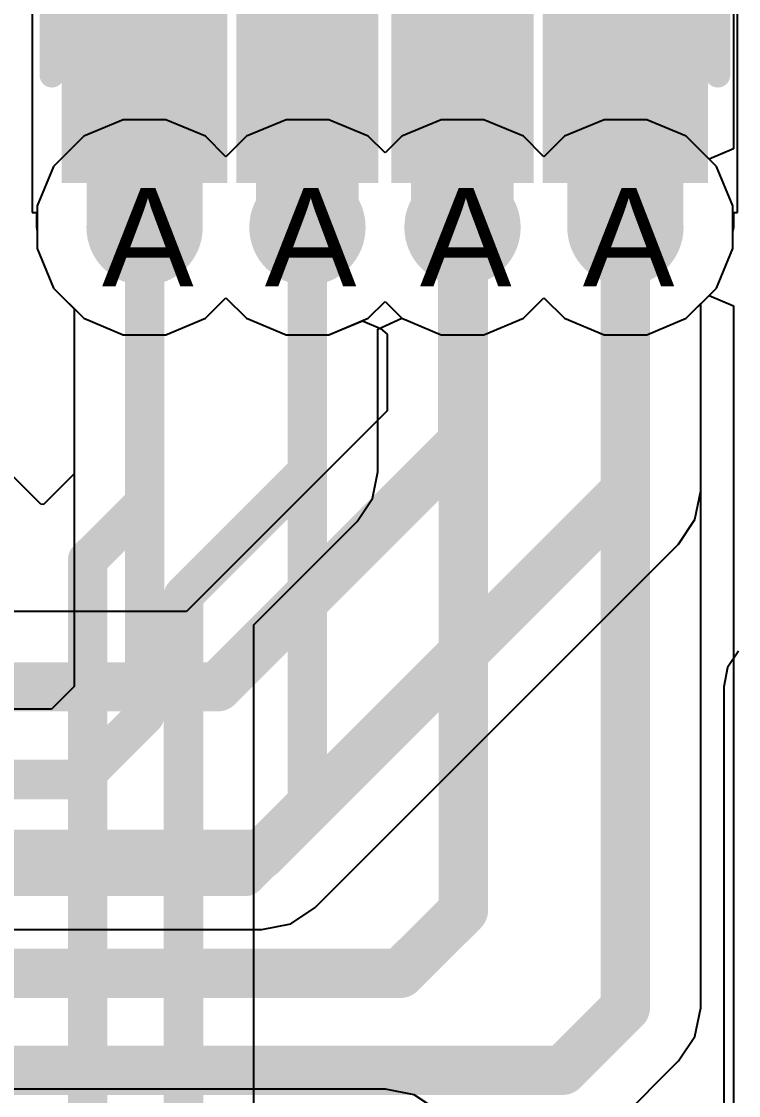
# Model space of a CAD drawing. Header units: inches. Extents: x 0 to 208, y 0 to 213.
# Drawn here: x 3.6232 to 3.7688, y 0.64 to 0.8581 of the extents above; entities that cross this region are included whole.
import ezdxf

# ---------------------------------------------------------------- set-up
doc = ezdxf.new("R2010")
doc.units = ezdxf.units.IN
doc.header["$MEASUREMENT"] = 0
for name, color, linetype in [('Bottom Layer', 5, 'Continuous'), ('Bottom Overlay', 54, 'Continuous'), ('Bottom Paste', 16, 'Continuous'), ('Bottom Solder', 6, 'Continuous'), ('Drill Drawing', 1, 'Continuous'), ('L2_GND1', 16, 'Continuous'), ('L3_SIG1', 76, 'Continuous'), ('L4_PWR', 90, 'Continuous'), ('L5_GND2', 156, 'Continuous'), ('L6_SIG2', 130, 'Continuous'), ('L7_GND3', 216, 'Continuous'), ('Top Layer', 1, 'Continuous'), ('Via Holes', 16, 'Continuous')]:
    doc.layers.add(name, color=color, linetype=linetype)
doc.styles.add('Arial', font='', dxfattribs={"height": 0.2})
doc.styles.get('Arial').set_extended_font_data('Arial')

# ---------------------------------------------------------------- blocks, each defined once
blk = doc.blocks.new('YC164_FR_0710KL_B_17')
at = {"layer": 'Bottom Layer'}
for points in [[(-0.01772, 0.11043), (0.01772, 0.11043), (0.01772, 0.08484), (-0.01772, 0.08484)], [(0.0874, 0.08484), (0.05197, 0.08484), (0.05197, 0.11043), (0.0874, 0.11043)], [(-0.01772, 0.075), (0.01772, 0.075), (0.01772, 0.05413), (-0.01772, 0.05413)], [(0.0874, 0.05413), (0.05197, 0.05413), (0.05197, 0.075), (0.0874, 0.075)], [(-0.01772, 0.0435), (0.01772, 0.0435), (0.01772, 0.02264), (-0.01772, 0.02264)], [(0.0874, 0.02264), (0.05197, 0.02264), (0.05197, 0.0435), (0.0874, 0.0435)], [(-0.01772, 0.01279), (0.01772, 0.01279), (0.01772, -0.0128), (-0.01772, -0.0128)], [(0.0874, -0.0128), (0.05197, -0.0128), (0.05197, 0.01279), (0.0874, 0.01279)]]:
    blk.add_hatch(color=5, dxfattribs=at).paths.add_polyline_path(points)
at = {"layer": 'Bottom Paste'}
for points in [[(-0.01772, 0.11043), (0.01772, 0.11043), (0.01772, 0.08484), (-0.01772, 0.08484)], [(0.0874, 0.08484), (0.05197, 0.08484), (0.05197, 0.11043), (0.0874, 0.11043)], [(-0.01772, 0.075), (0.01772, 0.075), (0.01772, 0.05413), (-0.01772, 0.05413)], [(0.0874, 0.05413), (0.05197, 0.05413), (0.05197, 0.075), (0.0874, 0.075)], [(-0.01772, 0.0435), (0.01772, 0.0435), (0.01772, 0.02264), (-0.01772, 0.02264)], [(0.0874, 0.02264), (0.05197, 0.02264), (0.05197, 0.0435), (0.0874, 0.0435)], [(-0.01772, 0.01279), (0.01772, 0.01279), (0.01772, -0.0128), (-0.01772, -0.0128)], [(0.0874, -0.0128), (0.05197, -0.0128), (0.05197, 0.01279), (0.0874, 0.01279)]]:
    blk.add_hatch(color=16, dxfattribs=at).paths.add_polyline_path(points)
at = {"layer": 'Bottom Solder'}
for points in [[(-0.02172, 0.11443), (0.02172, 0.11443), (0.02172, 0.08084), (-0.02172, 0.08084)], [(0.0914, 0.08084), (0.04797, 0.08084), (0.04797, 0.11443), (0.0914, 0.11443)], [(-0.02172, 0.079), (0.02172, 0.079), (0.02172, 0.05013), (-0.02172, 0.05013)], [(0.0914, 0.05013), (0.04797, 0.05013), (0.04797, 0.079), (0.0914, 0.079)], [(-0.02172, 0.0475), (0.02172, 0.0475), (0.02172, 0.01864), (-0.02172, 0.01864)], [(0.0914, 0.01864), (0.04797, 0.01864), (0.04797, 0.0475), (0.0914, 0.0475)], [(-0.02172, 0.01679), (0.02172, 0.01679), (0.02172, -0.0168), (-0.02172, -0.0168)], [(0.0914, -0.0168), (0.04797, -0.0168), (0.04797, 0.01679), (0.0914, 0.01679)]]:
    blk.add_hatch(color=6, dxfattribs=at).paths.add_polyline_path(points)
at = {"layer": 'Bottom Overlay'}
for points in [[(0.0002, 0.11644, 0.005, 0.005, 0), (0.06949, 0.11644, 0.005, 0.005, 0)], [(-0.03116, 0.00482, 0.00787, 0.00787, 0), (-0.03116, -0.00718, 0.00787, 0.00787, 0)], [(-0.03116, 0.00482, 0.00787, 0.00787, 0), (-0.02516, -0.00118, 0.00787, 0.00787, 0)], [(-0.02516, -0.00118, 0.00787, 0.00787, 0), (-0.03116, -0.00718, 0.00787, 0.00787, 0)], [(0.0002, -0.0188, 0.005, 0.005, 0), (0.06949, -0.0188, 0.005, 0.005, 0)]]:
    blk.add_lwpolyline(points, format="xyseb", dxfattribs=at)
for points in [[(-0.00105, 0.11644, 0.0025, 0.0025, 1), (0.00145, 0.11644, 0.0025, 0.0025, 1)], [(0.06824, 0.11644, 0.0025, 0.0025, 1), (0.07074, 0.11644, 0.0025, 0.0025, 1)], [(-0.03313, 0.00482, 0.00394, 0.00394, 1), (-0.02919, 0.00482, 0.00394, 0.00394, 1)], [(-0.03313, 0.00482, 0.00394, 0.00394, 1), (-0.02919, 0.00482, 0.00394, 0.00394, 1)], [(-0.02713, -0.00118, 0.00394, 0.00394, 1), (-0.02319, -0.00118, 0.00394, 0.00394, 1)], [(-0.02713, -0.00118, 0.00394, 0.00394, 1), (-0.02319, -0.00118, 0.00394, 0.00394, 1)], [(-0.03313, -0.00718, 0.00394, 0.00394, 1), (-0.02919, -0.00718, 0.00394, 0.00394, 1)], [(-0.03313, -0.00718, 0.00394, 0.00394, 1), (-0.02919, -0.00718, 0.00394, 0.00394, 1)], [(-0.00105, -0.0188, 0.0025, 0.0025, 1), (0.00145, -0.0188, 0.0025, 0.0025, 1)], [(0.06824, -0.0188, 0.0025, 0.0025, 1), (0.07074, -0.0188, 0.0025, 0.0025, 1)]]:
    blk.add_lwpolyline(points, format="xyseb", close=True, dxfattribs=at)

msp = doc.modelspace()

# ---------------------------------------------------------------- hatches: boundary and pattern name
at = {"layer": 'Bottom Layer'}
for points in [[(3.63639, 0.81634), (3.65998, 0.81634), (3.65998, 0.84503), (3.63639, 0.84503)], [(3.6708, 0.81634), (3.69166, 0.81634), (3.69166, 0.84503), (3.6708, 0.84503)], [(3.70229, 0.81634), (3.72316, 0.81634), (3.72316, 0.84503), (3.70229, 0.84503)], [(3.73403, 0.81634), (3.75761, 0.81634), (3.75761, 0.84503), (3.73403, 0.84503)]]:
    msp.add_hatch(color=5, dxfattribs=at).paths.add_polyline_path(points)
h = msp.add_hatch(color=5, dxfattribs=at)
edge = h.paths.add_edge_path()
edge.add_arc((3.64818, 0.81634), 0.01181, 0, 360)
h = msp.add_hatch(color=5, dxfattribs=at)
edge = h.paths.add_edge_path()
edge.add_arc((3.68125, 0.81634), 0.01181, 0, 360)
h = msp.add_hatch(color=5, dxfattribs=at)
edge = h.paths.add_edge_path()
edge.add_arc((3.71274, 0.81634), 0.01181, 0, 360)
h = msp.add_hatch(color=5, dxfattribs=at)
edge = h.paths.add_edge_path()
edge.add_arc((3.74582, 0.81634), 0.01181, 0, 360)
at = {"layer": 'L2_GND1'}
h = msp.add_hatch(color=16, dxfattribs=at)
edge = h.paths.add_edge_path()
edge.add_arc((3.64818, 0.81634), 0.01181, 0, 360)
h = msp.add_hatch(color=16, dxfattribs=at)
edge = h.paths.add_edge_path()
edge.add_arc((3.68125, 0.81634), 0.01181, 0, 360)
h = msp.add_hatch(color=16, dxfattribs=at)
edge = h.paths.add_edge_path()
edge.add_arc((3.71274, 0.81634), 0.01181, 0, 360)
h = msp.add_hatch(color=16, dxfattribs=at)
edge = h.paths.add_edge_path()
edge.add_arc((3.74582, 0.81634), 0.01181, 0, 360)
at = {"layer": 'L3_SIG1'}
h = msp.add_hatch(color=76, dxfattribs=at)
edge = h.paths.add_edge_path()
edge.add_arc((3.64818, 0.81634), 0.01181, 0, 360)
h = msp.add_hatch(color=76, dxfattribs=at)
edge = h.paths.add_edge_path()
edge.add_arc((3.68125, 0.81634), 0.01181, 0, 360)
h = msp.add_hatch(color=76, dxfattribs=at)
edge = h.paths.add_edge_path()
edge.add_arc((3.71274, 0.81634), 0.01181, 0, 360)
h = msp.add_hatch(color=76, dxfattribs=at)
edge = h.paths.add_edge_path()
edge.add_arc((3.74582, 0.81634), 0.01181, 0, 360)
at = {"layer": 'L4_PWR'}
h = msp.add_hatch(color=90, dxfattribs=at)
edge = h.paths.add_edge_path()
edge.add_arc((3.64818, 0.81634), 0.01181, 0, 360)
h = msp.add_hatch(color=90, dxfattribs=at)
edge = h.paths.add_edge_path()
edge.add_arc((3.68125, 0.81634), 0.01181, 0, 360)
h = msp.add_hatch(color=90, dxfattribs=at)
edge = h.paths.add_edge_path()
edge.add_arc((3.71274, 0.81634), 0.01181, 0, 360)
h = msp.add_hatch(color=90, dxfattribs=at)
edge = h.paths.add_edge_path()
edge.add_arc((3.74582, 0.81634), 0.01181, 0, 360)
at = {"layer": 'L5_GND2'}
h = msp.add_hatch(color=156, dxfattribs=at)
edge = h.paths.add_edge_path()
edge.add_arc((3.64818, 0.81634), 0.01181, 0, 360)
h = msp.add_hatch(color=156, dxfattribs=at)
edge = h.paths.add_edge_path()
edge.add_arc((3.68125, 0.81634), 0.01181, 0, 360)
h = msp.add_hatch(color=156, dxfattribs=at)
edge = h.paths.add_edge_path()
edge.add_arc((3.71274, 0.81634), 0.01181, 0, 360)
h = msp.add_hatch(color=156, dxfattribs=at)
edge = h.paths.add_edge_path()
edge.add_arc((3.74582, 0.81634), 0.01181, 0, 360)
at = {"layer": 'L6_SIG2'}
h = msp.add_hatch(color=130, dxfattribs=at)
edge = h.paths.add_edge_path()
edge.add_arc((3.64818, 0.81634), 0.01181, 0, 360)
h = msp.add_hatch(color=130, dxfattribs=at)
edge = h.paths.add_edge_path()
edge.add_arc((3.68125, 0.81634), 0.01181, 0, 360)
h = msp.add_hatch(color=130, dxfattribs=at)
edge = h.paths.add_edge_path()
edge.add_arc((3.71274, 0.81634), 0.01181, 0, 360)
h = msp.add_hatch(color=130, dxfattribs=at)
edge = h.paths.add_edge_path()
edge.add_arc((3.74582, 0.81634), 0.01181, 0, 360)
at = {"layer": 'L7_GND3'}
h = msp.add_hatch(color=216, dxfattribs=at)
edge = h.paths.add_edge_path()
edge.add_arc((3.64818, 0.81634), 0.01181, 0, 360)
h = msp.add_hatch(color=216, dxfattribs=at)
edge = h.paths.add_edge_path()
edge.add_arc((3.68125, 0.81634), 0.01181, 0, 360)
h = msp.add_hatch(color=216, dxfattribs=at)
edge = h.paths.add_edge_path()
edge.add_arc((3.71274, 0.81634), 0.01181, 0, 360)
h = msp.add_hatch(color=216, dxfattribs=at)
edge = h.paths.add_edge_path()
edge.add_arc((3.74582, 0.81634), 0.01181, 0, 360)
at = {"layer": 'Top Layer'}
h = msp.add_hatch(color=1, dxfattribs=at)
edge = h.paths.add_edge_path()
edge.add_arc((3.64818, 0.81634), 0.01181, 0, 360)
h = msp.add_hatch(color=1, dxfattribs=at)
edge = h.paths.add_edge_path()
edge.add_arc((3.68125, 0.81634), 0.01181, 0, 360)
h = msp.add_hatch(color=1, dxfattribs=at)
edge = h.paths.add_edge_path()
edge.add_arc((3.71274, 0.81634), 0.01181, 0, 360)
h = msp.add_hatch(color=1, dxfattribs=at)
edge = h.paths.add_edge_path()
edge.add_arc((3.74582, 0.81634), 0.01181, 0, 360)
at = {"layer": 'Via Holes'}
h = msp.add_hatch(color=7, dxfattribs=at)
edge = h.paths.add_edge_path()
edge.add_arc((3.64818, 0.81634), 0.00591, 0, 360)
h = msp.add_hatch(color=7, dxfattribs=at)
edge = h.paths.add_edge_path()
edge.add_arc((3.68125, 0.81634), 0.00591, 0, 360)
h = msp.add_hatch(color=7, dxfattribs=at)
edge = h.paths.add_edge_path()
edge.add_arc((3.71274, 0.81634), 0.00591, 0, 360)
h = msp.add_hatch(color=7, dxfattribs=at)
edge = h.paths.add_edge_path()
edge.add_arc((3.74582, 0.81634), 0.00591, 0, 360)

# ---------------------------------------------------------------- linework, layer by layer
at = {"layer": 'Bottom Layer'}
for p, q in [((3.62536, 0.87475), (3.62536, 0.81932)), ((3.76859, 0.81932), (3.76859, 0.87475)), ((3.62536, 0.81932), (3.6262, 0.81932)), ((3.6262, 0.81932), (3.6262, 0.81634)), ((3.76781, 0.81634), (3.76781, 0.81932)), ((3.76781, 0.81932), (3.76859, 0.81932)), ((3.6262, 0.81634), (3.62637, 0.81549)), ((3.76763, 0.81542), (3.76781, 0.81634)), ((3.62637, 0.81549), (3.62637, 0.812)), ((3.76763, 0.812), (3.76763, 0.81542)), ((3.62637, 0.812), (3.62969, 0.80399)), ((3.76431, 0.80399), (3.76763, 0.812)), ((3.62969, 0.80399), (3.63582, 0.79785)), ((3.75817, 0.79785), (3.76431, 0.80399)), ((3.66053, 0.79785), (3.66471, 0.80203)), ((3.66471, 0.80203), (3.66889, 0.79785)), ((3.6936, 0.79785), (3.697, 0.80124)), ((3.697, 0.80124), (3.70039, 0.79785)), ((3.7251, 0.79785), (3.72928, 0.80203)), ((3.72928, 0.80203), (3.73346, 0.79785)), ((3.63582, 0.79785), (3.64384, 0.79453)), ((3.65252, 0.79453), (3.66053, 0.79785)), ((3.66889, 0.79785), (3.67691, 0.79453)), ((3.68559, 0.79453), (3.6936, 0.79785)), ((3.70039, 0.79785), (3.70841, 0.79453)), ((3.71708, 0.79453), (3.7251, 0.79785)), ((3.73346, 0.79785), (3.74148, 0.79453)), ((3.75015, 0.79453), (3.75817, 0.79785)), ((3.64384, 0.79453), (3.65252, 0.79453)), ((3.67691, 0.79453), (3.68559, 0.79453)), ((3.70841, 0.79453), (3.71708, 0.79453)), ((3.74148, 0.79453), (3.75015, 0.79453))]:
    msp.add_line(p, q, dxfattribs=at)
at = {"layer": 'L2_GND1'}
for p, q in [((3.64384, 0.83815), (3.63582, 0.83483)), ((3.65252, 0.83815), (3.64384, 0.83815)), ((3.66053, 0.83483), (3.65252, 0.83815)), ((3.67691, 0.83815), (3.66889, 0.83483)), ((3.68559, 0.83815), (3.67691, 0.83815)), ((3.6936, 0.83483), (3.68559, 0.83815)), ((3.70841, 0.83815), (3.70039, 0.83483)), ((3.71708, 0.83815), (3.70841, 0.83815)), ((3.7251, 0.83483), (3.71708, 0.83815)), ((3.74148, 0.83815), (3.73346, 0.83483)), ((3.75015, 0.83815), (3.74148, 0.83815)), ((3.75817, 0.83483), (3.75015, 0.83815)), ((3.63582, 0.83483), (3.62969, 0.8287)), ((3.66471, 0.83065), (3.66053, 0.83483)), ((3.66889, 0.83483), (3.66471, 0.83065)), ((3.697, 0.83144), (3.6936, 0.83483)), ((3.70039, 0.83483), (3.697, 0.83144)), ((3.72928, 0.83065), (3.7251, 0.83483)), ((3.73346, 0.83483), (3.72928, 0.83065)), ((3.76431, 0.8287), (3.75817, 0.83483)), ((3.62969, 0.8287), (3.62637, 0.82068)), ((3.76763, 0.82068), (3.76431, 0.8287)), ((3.62637, 0.82068), (3.62637, 0.812)), ((3.76763, 0.812), (3.76763, 0.82068)), ((3.62637, 0.812), (3.62969, 0.80399)), ((3.76431, 0.80399), (3.76763, 0.812)), ((3.62969, 0.80399), (3.63582, 0.79785)), ((3.75817, 0.79785), (3.76431, 0.80399)), ((3.66053, 0.79785), (3.66471, 0.80203)), ((3.66471, 0.80203), (3.66889, 0.79785)), ((3.6936, 0.79785), (3.697, 0.80124)), ((3.697, 0.80124), (3.70039, 0.79785)), ((3.7251, 0.79785), (3.72928, 0.80203)), ((3.72928, 0.80203), (3.73346, 0.79785)), ((3.63582, 0.79785), (3.64384, 0.79453)), ((3.65252, 0.79453), (3.66053, 0.79785)), ((3.66889, 0.79785), (3.67691, 0.79453)), ((3.68559, 0.79453), (3.6936, 0.79785)), ((3.70039, 0.79785), (3.70841, 0.79453)), ((3.71708, 0.79453), (3.7251, 0.79785)), ((3.73346, 0.79785), (3.74148, 0.79453)), ((3.75015, 0.79453), (3.75817, 0.79785)), ((3.64384, 0.79453), (3.65252, 0.79453)), ((3.67691, 0.79453), (3.68559, 0.79453)), ((3.70841, 0.79453), (3.71708, 0.79453)), ((3.74148, 0.79453), (3.75015, 0.79453))]:
    msp.add_line(p, q, dxfattribs=at)
at = {"layer": 'L3_SIG1'}
for p, q in [((3.64384, 0.83815), (3.63582, 0.83483)), ((3.65252, 0.83815), (3.64384, 0.83815)), ((3.66053, 0.83483), (3.65252, 0.83815)), ((3.67691, 0.83815), (3.66889, 0.83483)), ((3.68559, 0.83815), (3.67691, 0.83815)), ((3.6936, 0.83483), (3.68559, 0.83815)), ((3.70841, 0.83815), (3.70039, 0.83483)), ((3.71708, 0.83815), (3.70841, 0.83815)), ((3.7251, 0.83483), (3.71708, 0.83815)), ((3.74148, 0.83815), (3.73346, 0.83483)), ((3.75015, 0.83815), (3.74148, 0.83815)), ((3.75817, 0.83483), (3.75015, 0.83815)), ((3.63582, 0.83483), (3.62969, 0.8287)), ((3.66471, 0.83065), (3.66053, 0.83483)), ((3.66889, 0.83483), (3.66471, 0.83065)), ((3.697, 0.83144), (3.6936, 0.83483)), ((3.70039, 0.83483), (3.697, 0.83144)), ((3.72928, 0.83065), (3.7251, 0.83483)), ((3.73346, 0.83483), (3.72928, 0.83065)), ((3.76431, 0.8287), (3.75817, 0.83483)), ((3.62969, 0.8287), (3.62637, 0.82068)), ((3.76763, 0.82068), (3.76431, 0.8287)), ((3.62637, 0.82068), (3.62637, 0.812)), ((3.76763, 0.812), (3.76763, 0.82068)), ((3.62637, 0.812), (3.62969, 0.80399)), ((3.76431, 0.80399), (3.76763, 0.812)), ((3.62969, 0.80399), (3.6339, 0.79977)), ((3.75817, 0.79785), (3.76431, 0.80399)), ((3.7251, 0.79785), (3.72928, 0.80203)), ((3.72928, 0.80203), (3.73346, 0.79785)), ((3.6339, 0.79977), (3.6339, 0.76626)), ((3.69552, 0.79565), (3.70039, 0.79785)), ((3.70039, 0.79785), (3.70841, 0.79453)), ((3.71708, 0.79453), (3.7251, 0.79785)), ((3.73346, 0.79785), (3.74148, 0.79453)), ((3.75015, 0.79453), (3.75817, 0.79785)), ((3.69552, 0.7667), (3.69552, 0.79565)), ((3.70841, 0.79453), (3.71708, 0.79453)), ((3.74148, 0.79453), (3.75015, 0.79453)), ((3.62709, 0.76009), (3.60859, 0.7786)), ((3.6339, 0.76626), (3.62768, 0.76004)), ((3.69444, 0.76123), (3.69552, 0.76669)), ((3.69552, 0.76669), (3.69552, 0.7667)), ((3.62768, 0.76004), (3.62709, 0.76009)), ((3.62709, 0.76009), (3.62709, 0.76009)), ((3.69134, 0.7566), (3.69444, 0.76123)), ((3.67036, 0.73562), (3.69134, 0.7566)), ((3.69134, 0.7566), (3.69134, 0.7566)), ((3.67036, 0.38993), (3.67036, 0.73562)), ((3.76879, 0.73021), (3.76658, 0.7269)), ((3.76658, 0.7269), (3.7658, 0.723)), ((3.7658, 0.723), (3.7658, 0.45582))]:
    msp.add_line(p, q, dxfattribs=at)
for points in [[(3.64818, 0.76034, 0.008, 0.008, 0), (3.64818, 0.81634, 0.008, 0.008, 0)], [(3.68125, 0.76669, 0.008, 0.008, 0), (3.68125, 0.81634, 0.008, 0.008, 0)], [(3.65608, 0.74153, 0.008, 0.008, 0), (3.68125, 0.76669, 0.008, 0.008, 0)], [(3.6366, 0.74877, 0.008, 0.008, 0), (3.64818, 0.76034, 0.008, 0.008, 0)], [(3.6366, 0.3296, 0.008, 0.008, 0), (3.6366, 0.74877, 0.008, 0.008, 0)], [(3.65608, 0.31982, 0.008, 0.008, 0), (3.65608, 0.74153, 0.008, 0.008, 0)]]:
    msp.add_lwpolyline(points, format="xyseb", dxfattribs=at)
for points in [[(3.64618, 0.81634, 0.004, 0.004, 1), (3.65018, 0.81634, 0.004, 0.004, 1)], [(3.67925, 0.81634, 0.004, 0.004, 1), (3.68325, 0.81634, 0.004, 0.004, 1)], [(3.67925, 0.76669, 0.004, 0.004, 1), (3.68325, 0.76669, 0.004, 0.004, 1)], [(3.67925, 0.76669, 0.004, 0.004, 1), (3.68325, 0.76669, 0.004, 0.004, 1)], [(3.64618, 0.76034, 0.004, 0.004, 1), (3.65018, 0.76034, 0.004, 0.004, 1)], [(3.64618, 0.76034, 0.004, 0.004, 1), (3.65018, 0.76034, 0.004, 0.004, 1)], [(3.6346, 0.74877, 0.004, 0.004, 1), (3.6386, 0.74877, 0.004, 0.004, 1)], [(3.6346, 0.74877, 0.004, 0.004, 1), (3.6386, 0.74877, 0.004, 0.004, 1)], [(3.65408, 0.74153, 0.004, 0.004, 1), (3.65808, 0.74153, 0.004, 0.004, 1)], [(3.65408, 0.74153, 0.004, 0.004, 1), (3.65808, 0.74153, 0.004, 0.004, 1)]]:
    msp.add_lwpolyline(points, format="xyseb", close=True, dxfattribs=at)
at = {"layer": 'L4_PWR'}
for p, q in [((3.7678, 1.7888), (3.7678, 0.83227)), ((3.64384, 0.83815), (3.63582, 0.83483)), ((3.65252, 0.83815), (3.64384, 0.83815)), ((3.66053, 0.83483), (3.65252, 0.83815)), ((3.67691, 0.83815), (3.66889, 0.83483)), ((3.68559, 0.83815), (3.67691, 0.83815)), ((3.6936, 0.83483), (3.68559, 0.83815)), ((3.70841, 0.83815), (3.70039, 0.83483)), ((3.71708, 0.83815), (3.70841, 0.83815)), ((3.7251, 0.83483), (3.71708, 0.83815)), ((3.74148, 0.83815), (3.73346, 0.83483)), ((3.75015, 0.83815), (3.74148, 0.83815)), ((3.75817, 0.83483), (3.75015, 0.83815)), ((3.63582, 0.83483), (3.62969, 0.8287)), ((3.66471, 0.83065), (3.66053, 0.83483)), ((3.66889, 0.83483), (3.66471, 0.83065)), ((3.697, 0.83144), (3.6936, 0.83483)), ((3.70039, 0.83483), (3.697, 0.83144)), ((3.72928, 0.83065), (3.7251, 0.83483)), ((3.73346, 0.83483), (3.72928, 0.83065)), ((3.7628, 0.8302), (3.75817, 0.83483)), ((3.7678, 0.83227), (3.7628, 0.8302)), ((3.62969, 0.8287), (3.62637, 0.82068)), ((3.62637, 0.82068), (3.62637, 0.812)), ((3.62637, 0.812), (3.62969, 0.80399)), ((3.62969, 0.80399), (3.63582, 0.79785)), ((3.66053, 0.79785), (3.66471, 0.80203)), ((3.66471, 0.80203), (3.66889, 0.79785)), ((3.6936, 0.79785), (3.697, 0.80124)), ((3.697, 0.80124), (3.70039, 0.79785)), ((3.7251, 0.79785), (3.72928, 0.80203)), ((3.72928, 0.80203), (3.73346, 0.79785)), ((3.75817, 0.79785), (3.7628, 0.80248)), ((3.7628, 0.80248), (3.7678, 0.80041)), ((3.7678, 0.80041), (3.7678, 0.635)), ((3.63582, 0.79785), (3.64384, 0.79453)), ((3.65252, 0.79453), (3.66053, 0.79785)), ((3.66889, 0.79785), (3.67691, 0.79453)), ((3.68559, 0.79453), (3.6936, 0.79785)), ((3.70039, 0.79785), (3.70841, 0.79453)), ((3.71708, 0.79453), (3.7251, 0.79785)), ((3.73346, 0.79785), (3.74148, 0.79453)), ((3.75015, 0.79453), (3.75817, 0.79785)), ((3.64384, 0.79453), (3.65252, 0.79453)), ((3.67691, 0.79453), (3.68559, 0.79453)), ((3.70841, 0.79453), (3.71708, 0.79453)), ((3.74148, 0.79453), (3.75015, 0.79453))]:
    msp.add_line(p, q, dxfattribs=at)
at = {"layer": 'L5_GND2'}
for p, q in [((3.64384, 0.83815), (3.63582, 0.83483)), ((3.65252, 0.83815), (3.64384, 0.83815)), ((3.66053, 0.83483), (3.65252, 0.83815)), ((3.67691, 0.83815), (3.66889, 0.83483)), ((3.68559, 0.83815), (3.67691, 0.83815)), ((3.6936, 0.83483), (3.68559, 0.83815)), ((3.70841, 0.83815), (3.70039, 0.83483)), ((3.71708, 0.83815), (3.70841, 0.83815)), ((3.7251, 0.83483), (3.71708, 0.83815)), ((3.74148, 0.83815), (3.73346, 0.83483)), ((3.75015, 0.83815), (3.74148, 0.83815)), ((3.75817, 0.83483), (3.75015, 0.83815)), ((3.63582, 0.83483), (3.62969, 0.8287)), ((3.66471, 0.83065), (3.66053, 0.83483)), ((3.66889, 0.83483), (3.66471, 0.83065)), ((3.697, 0.83144), (3.6936, 0.83483)), ((3.70039, 0.83483), (3.697, 0.83144)), ((3.72928, 0.83065), (3.7251, 0.83483)), ((3.73346, 0.83483), (3.72928, 0.83065)), ((3.76431, 0.8287), (3.75817, 0.83483)), ((3.62969, 0.8287), (3.62637, 0.82068)), ((3.76763, 0.82068), (3.76431, 0.8287)), ((3.62637, 0.82068), (3.62637, 0.812)), ((3.76763, 0.812), (3.76763, 0.82068)), ((3.62637, 0.812), (3.62969, 0.80399)), ((3.76431, 0.80399), (3.76763, 0.812)), ((3.62969, 0.80399), (3.63582, 0.79785)), ((3.75817, 0.79785), (3.76431, 0.80399)), ((3.66053, 0.79785), (3.66471, 0.80203)), ((3.66471, 0.80203), (3.66889, 0.79785)), ((3.6936, 0.79785), (3.697, 0.80124)), ((3.697, 0.80124), (3.70039, 0.79785)), ((3.7251, 0.79785), (3.72928, 0.80203)), ((3.72928, 0.80203), (3.73346, 0.79785)), ((3.63582, 0.79785), (3.64384, 0.79453)), ((3.65252, 0.79453), (3.66053, 0.79785)), ((3.66889, 0.79785), (3.67691, 0.79453)), ((3.68559, 0.79453), (3.6936, 0.79785)), ((3.70039, 0.79785), (3.70841, 0.79453)), ((3.71708, 0.79453), (3.7251, 0.79785)), ((3.73346, 0.79785), (3.74148, 0.79453)), ((3.75015, 0.79453), (3.75817, 0.79785)), ((3.64384, 0.79453), (3.65252, 0.79453)), ((3.67691, 0.79453), (3.68559, 0.79453)), ((3.70841, 0.79453), (3.71708, 0.79453)), ((3.74148, 0.79453), (3.75015, 0.79453))]:
    msp.add_line(p, q, dxfattribs=at)
at = {"layer": 'L6_SIG2'}
for p, q in [((3.64384, 0.83815), (3.63582, 0.83483)), ((3.65252, 0.83815), (3.64384, 0.83815)), ((3.66053, 0.83483), (3.65252, 0.83815)), ((3.67691, 0.83815), (3.66889, 0.83483)), ((3.68559, 0.83815), (3.67691, 0.83815)), ((3.6936, 0.83483), (3.68559, 0.83815)), ((3.70841, 0.83815), (3.70039, 0.83483)), ((3.71708, 0.83815), (3.70841, 0.83815)), ((3.7251, 0.83483), (3.71708, 0.83815)), ((3.74148, 0.83815), (3.73346, 0.83483)), ((3.75015, 0.83815), (3.74148, 0.83815)), ((3.75817, 0.83483), (3.75015, 0.83815)), ((3.63582, 0.83483), (3.62969, 0.8287)), ((3.66471, 0.83065), (3.66053, 0.83483)), ((3.66889, 0.83483), (3.66471, 0.83065)), ((3.697, 0.83144), (3.6936, 0.83483)), ((3.70039, 0.83483), (3.697, 0.83144)), ((3.72928, 0.83065), (3.7251, 0.83483)), ((3.73346, 0.83483), (3.72928, 0.83065)), ((3.76431, 0.8287), (3.75817, 0.83483)), ((3.62969, 0.8287), (3.62637, 0.82068)), ((3.76763, 0.82068), (3.76431, 0.8287)), ((3.62637, 0.82068), (3.62637, 0.812)), ((3.76763, 0.812), (3.76763, 0.82068)), ((3.62637, 0.812), (3.62969, 0.80399)), ((3.76431, 0.80399), (3.76763, 0.812)), ((3.62969, 0.80399), (3.63582, 0.79785)), ((3.76111, 0.80079), (3.76431, 0.80399)), ((3.66053, 0.79785), (3.66471, 0.80203)), ((3.66471, 0.80203), (3.66889, 0.79785)), ((3.76111, 0.76282), (3.76111, 0.80079)), ((3.63582, 0.79785), (3.64384, 0.79453)), ((3.65252, 0.79453), (3.66053, 0.79785)), ((3.66889, 0.79785), (3.67691, 0.79453)), ((3.68559, 0.79453), (3.69245, 0.79737)), ((3.69245, 0.79737), (3.69609, 0.79576)), ((3.64384, 0.79453), (3.65252, 0.79453)), ((3.67691, 0.79453), (3.68559, 0.79453)), ((3.69609, 0.79576), (3.69745, 0.79463)), ((3.69745, 0.79463), (3.69745, 0.77908)), ((3.69745, 0.77908), (3.65667, 0.73829)), ((3.75995, 0.75696), (3.76111, 0.76282)), ((3.75663, 0.752), (3.75995, 0.75696)), ((3.68281, 0.67819), (3.75663, 0.752)), ((3.65667, 0.73829), (3.27179, 0.73829)), ((3.67785, 0.67487), (3.68281, 0.67819)), ((3.672, 0.67371), (3.67785, 0.67487)), ((3.28133, 0.67371), (3.672, 0.67371)), ((3.69709, 0.64129), (3.334, 0.64129)), ((3.70294, 0.64013), (3.69709, 0.64129)), ((3.70791, 0.63681), (3.70294, 0.64013))]:
    msp.add_line(p, q, dxfattribs=at)
for points in [[(3.71274, 0.77274, 0.01, 0.01, 0), (3.71274, 0.81634, 0.01, 0.01, 0)], [(3.74582, 0.76282, 0.01, 0.01, 0), (3.74582, 0.81387, 0.01, 0.01, 0)], [(3.663, 0.723, 0.01, 0.01, 0), (3.71274, 0.77274, 0.01, 0.01, 0)], [(3.672, 0.689, 0.01, 0.01, 0), (3.74582, 0.76282, 0.01, 0.01, 0)], [(3.27179, 0.723, 0.01, 0.01, 0), (3.663, 0.723, 0.01, 0.01, 0)], [(3.275, 0.689, 0.01, 0.01, 0), (3.672, 0.689, 0.01, 0.01, 0)]]:
    msp.add_lwpolyline(points, format="xyseb", dxfattribs=at)
for points in [[(3.71024, 0.81634, 0.005, 0.005, 1), (3.71524, 0.81634, 0.005, 0.005, 1)], [(3.74332, 0.81387, 0.005, 0.005, 1), (3.74832, 0.81387, 0.005, 0.005, 1)], [(3.71024, 0.77274, 0.005, 0.005, 1), (3.71524, 0.77274, 0.005, 0.005, 1)], [(3.71024, 0.77274, 0.005, 0.005, 1), (3.71524, 0.77274, 0.005, 0.005, 1)], [(3.74332, 0.76282, 0.005, 0.005, 1), (3.74832, 0.76282, 0.005, 0.005, 1)], [(3.74332, 0.76282, 0.005, 0.005, 1), (3.74832, 0.76282, 0.005, 0.005, 1)], [(3.6605, 0.723, 0.005, 0.005, 1), (3.6655, 0.723, 0.005, 0.005, 1)], [(3.6605, 0.723, 0.005, 0.005, 1), (3.6655, 0.723, 0.005, 0.005, 1)], [(3.6695, 0.689, 0.005, 0.005, 1), (3.6745, 0.689, 0.005, 0.005, 1)], [(3.6695, 0.689, 0.005, 0.005, 1), (3.6745, 0.689, 0.005, 0.005, 1)]]:
    msp.add_lwpolyline(points, format="xyseb", close=True, dxfattribs=at)
at = {"layer": 'L7_GND3'}
for p, q in [((3.64384, 0.83815), (3.63582, 0.83483)), ((3.65252, 0.83815), (3.64384, 0.83815)), ((3.66053, 0.83483), (3.65252, 0.83815)), ((3.67691, 0.83815), (3.66889, 0.83483)), ((3.68559, 0.83815), (3.67691, 0.83815)), ((3.6936, 0.83483), (3.68559, 0.83815)), ((3.70841, 0.83815), (3.70039, 0.83483)), ((3.71708, 0.83815), (3.70841, 0.83815)), ((3.7251, 0.83483), (3.71708, 0.83815)), ((3.74148, 0.83815), (3.73346, 0.83483)), ((3.75015, 0.83815), (3.74148, 0.83815)), ((3.75817, 0.83483), (3.75015, 0.83815)), ((3.63582, 0.83483), (3.62969, 0.8287)), ((3.66471, 0.83065), (3.66053, 0.83483)), ((3.66889, 0.83483), (3.66471, 0.83065)), ((3.697, 0.83144), (3.6936, 0.83483)), ((3.70039, 0.83483), (3.697, 0.83144)), ((3.72928, 0.83065), (3.7251, 0.83483)), ((3.73346, 0.83483), (3.72928, 0.83065)), ((3.76431, 0.8287), (3.75817, 0.83483)), ((3.62969, 0.8287), (3.62637, 0.82068)), ((3.76763, 0.82068), (3.76431, 0.8287)), ((3.62637, 0.82068), (3.62637, 0.812)), ((3.76763, 0.812), (3.76763, 0.82068)), ((3.62637, 0.812), (3.62969, 0.80399)), ((3.76431, 0.80399), (3.76763, 0.812)), ((3.62969, 0.80399), (3.63582, 0.79785)), ((3.75817, 0.79785), (3.76431, 0.80399)), ((3.66053, 0.79785), (3.66471, 0.80203)), ((3.66471, 0.80203), (3.66889, 0.79785)), ((3.6936, 0.79785), (3.697, 0.80124)), ((3.697, 0.80124), (3.70039, 0.79785)), ((3.7251, 0.79785), (3.72928, 0.80203)), ((3.72928, 0.80203), (3.73346, 0.79785)), ((3.63582, 0.79785), (3.64384, 0.79453)), ((3.65252, 0.79453), (3.66053, 0.79785)), ((3.66889, 0.79785), (3.67691, 0.79453)), ((3.68559, 0.79453), (3.6936, 0.79785)), ((3.70039, 0.79785), (3.70841, 0.79453)), ((3.71708, 0.79453), (3.7251, 0.79785)), ((3.73346, 0.79785), (3.74148, 0.79453)), ((3.75015, 0.79453), (3.75817, 0.79785)), ((3.64384, 0.79453), (3.65252, 0.79453)), ((3.67691, 0.79453), (3.68559, 0.79453)), ((3.70841, 0.79453), (3.71708, 0.79453)), ((3.74148, 0.79453), (3.75015, 0.79453))]:
    msp.add_line(p, q, dxfattribs=at)
at = {"layer": 'Top Layer'}
for p, q in [((3.64384, 0.83815), (3.63582, 0.83483)), ((3.65252, 0.83815), (3.64384, 0.83815)), ((3.66053, 0.83483), (3.65252, 0.83815)), ((3.67691, 0.83815), (3.66889, 0.83483)), ((3.68559, 0.83815), (3.67691, 0.83815)), ((3.6936, 0.83483), (3.68559, 0.83815)), ((3.70841, 0.83815), (3.70039, 0.83483)), ((3.71708, 0.83815), (3.70841, 0.83815)), ((3.7251, 0.83483), (3.71708, 0.83815)), ((3.74148, 0.83815), (3.73346, 0.83483)), ((3.75015, 0.83815), (3.74148, 0.83815)), ((3.75817, 0.83483), (3.75015, 0.83815)), ((3.63582, 0.83483), (3.62969, 0.8287)), ((3.66471, 0.83065), (3.66053, 0.83483)), ((3.66889, 0.83483), (3.66471, 0.83065)), ((3.697, 0.83144), (3.6936, 0.83483)), ((3.70039, 0.83483), (3.697, 0.83144)), ((3.72928, 0.83065), (3.7251, 0.83483)), ((3.73346, 0.83483), (3.72928, 0.83065)), ((3.76431, 0.8287), (3.75817, 0.83483)), ((3.62969, 0.8287), (3.62637, 0.82068)), ((3.76763, 0.82068), (3.76431, 0.8287)), ((3.62637, 0.82068), (3.62637, 0.812)), ((3.76763, 0.812), (3.76763, 0.82068)), ((3.62637, 0.812), (3.62969, 0.80399)), ((3.76431, 0.80399), (3.76763, 0.812)), ((3.62969, 0.80399), (3.6339, 0.79977)), ((3.76111, 0.80079), (3.76431, 0.80399)), ((3.76111, 0.65782), (3.76111, 0.80079)), ((3.6339, 0.79977), (3.6339, 0.72309)), ((3.6339, 0.72309), (3.62925, 0.71844)), ((3.62925, 0.71844), (3.60125, 0.71844)), ((3.75995, 0.65196), (3.76111, 0.65782)), ((3.75663, 0.647), (3.75995, 0.65196)), ((3.74392, 0.6343), (3.75663, 0.647))]:
    msp.add_line(p, q, dxfattribs=at)
for points in [[(3.64818, 0.71718, 0.008, 0.008, 0), (3.64818, 0.81634, 0.008, 0.008, 0)], [(3.68125, 0.69707, 0.008, 0.008, 0), (3.68125, 0.81634, 0.008, 0.008, 0)], [(3.71274, 0.81634, 0.01, 0.01, 0), (3.71293, 0.81615, 0.01, 0.01, 0)], [(3.71293, 0.67758, 0.01, 0.01, 0), (3.71293, 0.81615, 0.01, 0.01, 0)], [(3.74582, 0.65782, 0.01, 0.01, 0), (3.74582, 0.81634, 0.01, 0.01, 0)], [(3.63517, 0.70417, 0.008, 0.008, 0), (3.64818, 0.71718, 0.008, 0.008, 0)], [(3.42686, 0.70417, 0.008, 0.008, 0), (3.63517, 0.70417, 0.008, 0.008, 0)], [(3.66866, 0.68448, 0.008, 0.008, 0), (3.68125, 0.69707, 0.008, 0.008, 0)], [(3.42686, 0.68448, 0.008, 0.008, 0), (3.66866, 0.68448, 0.008, 0.008, 0)], [(3.70014, 0.6648, 0.01, 0.01, 0), (3.71293, 0.67758, 0.01, 0.01, 0)], [(3.42686, 0.6648, 0.01, 0.01, 0), (3.70014, 0.6648, 0.01, 0.01, 0)], [(3.73311, 0.64511, 0.01, 0.01, 0), (3.74582, 0.65782, 0.01, 0.01, 0)], [(3.42686, 0.64511, 0.01, 0.01, 0), (3.73311, 0.64511, 0.01, 0.01, 0)]]:
    msp.add_lwpolyline(points, format="xyseb", dxfattribs=at)
for points in [[(3.64618, 0.81634, 0.004, 0.004, 1), (3.65018, 0.81634, 0.004, 0.004, 1)], [(3.67925, 0.81634, 0.004, 0.004, 1), (3.68325, 0.81634, 0.004, 0.004, 1)], [(3.71024, 0.81634, 0.005, 0.005, 1), (3.71524, 0.81634, 0.005, 0.005, 1)], [(3.71043, 0.81615, 0.005, 0.005, 1), (3.71543, 0.81615, 0.005, 0.005, 1)], [(3.71043, 0.81615, 0.005, 0.005, 1), (3.71543, 0.81615, 0.005, 0.005, 1)], [(3.74332, 0.81634, 0.005, 0.005, 1), (3.74832, 0.81634, 0.005, 0.005, 1)], [(3.64618, 0.71718, 0.004, 0.004, 1), (3.65018, 0.71718, 0.004, 0.004, 1)], [(3.64618, 0.71718, 0.004, 0.004, 1), (3.65018, 0.71718, 0.004, 0.004, 1)], [(3.63317, 0.70417, 0.004, 0.004, 1), (3.63717, 0.70417, 0.004, 0.004, 1)], [(3.63317, 0.70417, 0.004, 0.004, 1), (3.63717, 0.70417, 0.004, 0.004, 1)], [(3.67925, 0.69707, 0.004, 0.004, 1), (3.68325, 0.69707, 0.004, 0.004, 1)], [(3.67925, 0.69707, 0.004, 0.004, 1), (3.68325, 0.69707, 0.004, 0.004, 1)], [(3.66666, 0.68448, 0.004, 0.004, 1), (3.67066, 0.68448, 0.004, 0.004, 1)], [(3.66666, 0.68448, 0.004, 0.004, 1), (3.67066, 0.68448, 0.004, 0.004, 1)], [(3.71043, 0.67758, 0.005, 0.005, 1), (3.71543, 0.67758, 0.005, 0.005, 1)], [(3.71043, 0.67758, 0.005, 0.005, 1), (3.71543, 0.67758, 0.005, 0.005, 1)], [(3.69764, 0.6648, 0.005, 0.005, 1), (3.70264, 0.6648, 0.005, 0.005, 1)], [(3.69764, 0.6648, 0.005, 0.005, 1), (3.70264, 0.6648, 0.005, 0.005, 1)], [(3.74332, 0.65782, 0.005, 0.005, 1), (3.74832, 0.65782, 0.005, 0.005, 1)], [(3.74332, 0.65782, 0.005, 0.005, 1), (3.74832, 0.65782, 0.005, 0.005, 1)], [(3.73061, 0.64511, 0.005, 0.005, 1), (3.73561, 0.64511, 0.005, 0.005, 1)], [(3.73061, 0.64511, 0.005, 0.005, 1), (3.73561, 0.64511, 0.005, 0.005, 1)]]:
    msp.add_lwpolyline(points, format="xyseb", close=True, dxfattribs=at)

# ---------------------------------------------------------------- block references
at = {"rotation": 90}
msp.add_blockref('YC164_FR_0710KL_B_17', (3.7458, 0.84703), dxfattribs=at)

# ---------------------------------------------------------------- texts
at = {"layer": 'Drill Drawing', "style": 'Arial'}
for p in [(3.63951, 0.80434), (3.67258, 0.80434), (3.70408, 0.80434), (3.73715, 0.80434)]:
    msp.add_text('A', height=0.02, dxfattribs=at).set_placement(p)

doc.saveas('drawing.dxf')
